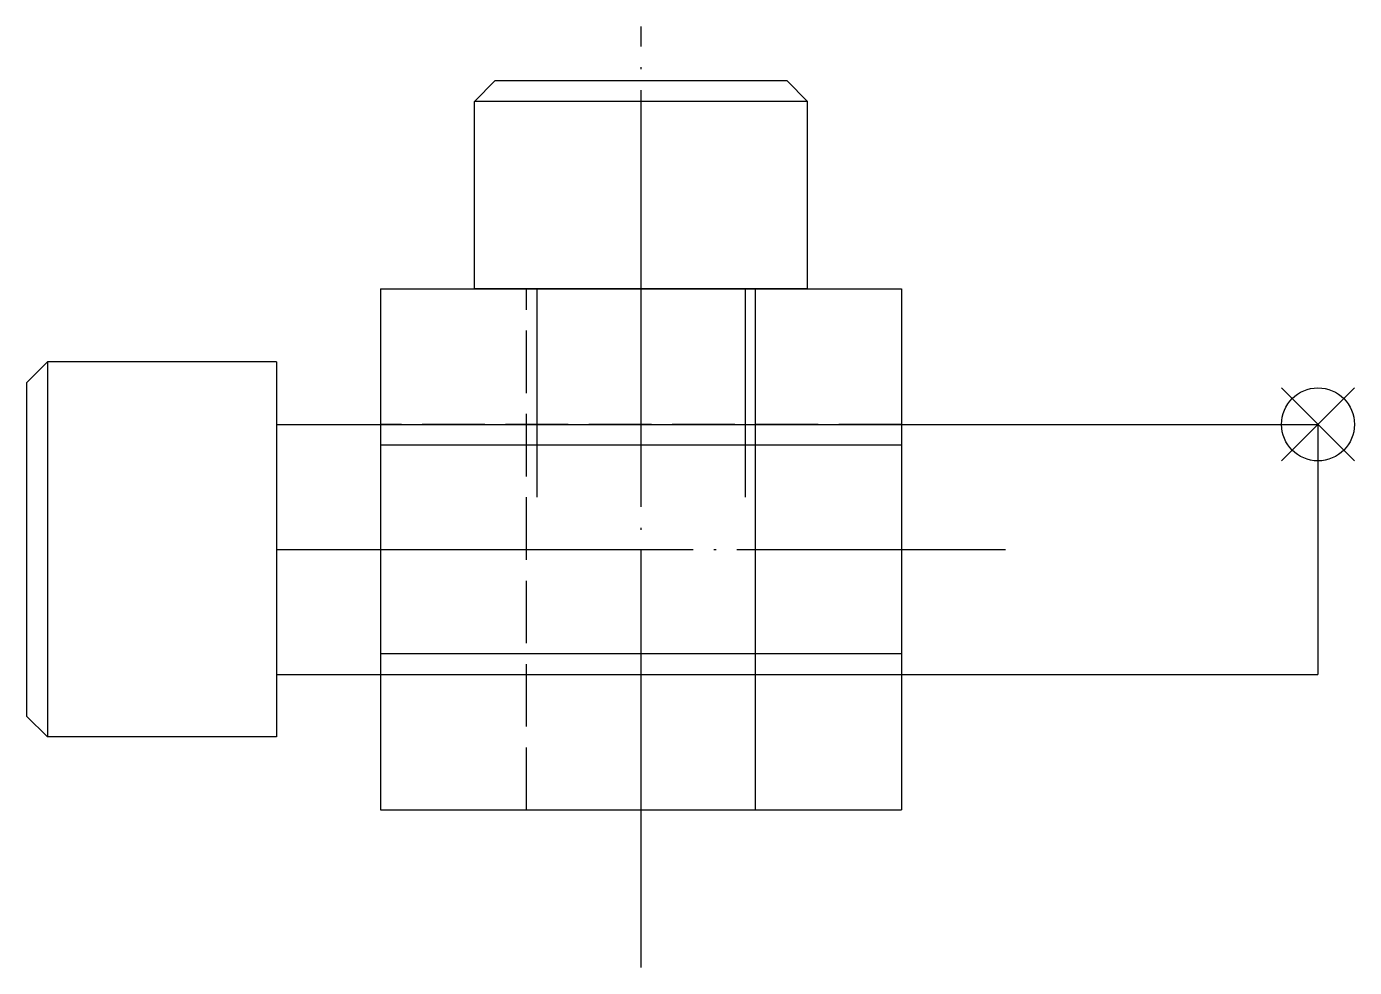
# Model space of a CAD drawing. Extents: x -254 to -153, y 292 to 925.
# Drawn here: x -217.2 to -153.5, y 879.4 to 924.6 of the extents above.
import ezdxf

# ---------------------------------------------------------------- set-up
doc = ezdxf.new("R2010")
doc.units = 0
doc.header["$MEASUREMENT"] = 0
doc.linetypes.add('CENTER', pattern=[22, 20, -1, 0, -1])
doc.linetypes.add('DASHED', pattern=[4, 3, -1])
doc.layers.get('0').update_dxf_attribs({"linetype": 'CONTINUOUS'})
doc.layers.add('$PARTREF_BOM', color=7, linetype='CONTINUOUS')
doc.styles.get("Standard").update_dxf_attribs({"font": 'txt.shx', "bigfont": 'chineset.shx'})

# ---------------------------------------------------------------- blocks, each defined once
blk = doc.blocks.new('PARTREF')
at = {"layer": '$PARTREF_BOM', "color": 2}
for p, q in [((-1.75, -1.75), (1.75, 1.75)), ((-1.75, 1.75), (1.75, -1.75))]:
    blk.add_line(p, q, dxfattribs=at)
blk.add_circle((0, 0), 1.75, dxfattribs=at)
at = {"layer": '$PARTREF_BOM', "color": 2, "flags": 1}
for tag, p in [('TAG5', (-16.086, -4.95)), ('TAG10', (-5.651, -4.998)), ('TAG15', (5.594, -4.742)), ('TAG14', (5.594, -8.742)), ('TAG4', (-16.086, -8.95)), ('TAG9', (-5.651, -8.998)), ('TAG3', (-16.086, -12.95)), ('TAG8', (-5.651, -12.998)), ('TAG13', (5.594, -12.742)), ('TAG2', (-16.086, -16.95)), ('TAG7', (-5.651, -16.998)), ('TAG12', (5.594, -16.742)), ('TAG1', (-16.086, -20.95)), ('TAG11', (5.594, -20.742)), ('TAG6', (-5.651, -20.998))]:
    blk.add_attdef(tag, p, '', height=2.5, dxfattribs=at)

msp = doc.modelspace()

# ---------------------------------------------------------------- linework, layer by layer
at = {"color": 1, "linetype": 'CENTER'}
for p, q in [((-187.737, 879.402), (-187.737, 924.551)), ((-205.237, 899.461), (-170.237, 899.461))]:
    msp.add_line(p, q, dxfattribs=at)
at = {"color": 7, "linetype": 'CONTINUOUS'}
for p, q in [((-195.737, 920.961), (-194.737, 921.961)), ((-194.737, 921.961), (-180.737, 921.961)), ((-179.737, 920.961), (-180.737, 921.961)), ((-179.737, 920.961), (-195.737, 920.961)), ((-195.737, 911.961), (-195.737, 920.961)), ((-179.737, 911.961), (-179.737, 920.961)), ((-200.237, 911.961), (-175.237, 911.961)), ((-200.237, 911.961), (-200.237, 886.961)), ((-179.737, 911.961), (-195.737, 911.961)), ((-192.737, 911.961), (-192.737, 901.961)), ((-182.737, 911.961), (-182.737, 901.961)), ((-182.237, 886.961), (-182.237, 911.961)), ((-175.237, 911.961), (-175.237, 886.961)), ((-216.237, 908.461), (-217.237, 907.461)), ((-216.237, 908.461), (-216.237, 890.461)), ((-205.237, 908.461), (-216.237, 908.461)), ((-205.237, 908.461), (-205.237, 890.461)), ((-217.237, 907.461), (-217.237, 891.461)), ((-205.237, 905.461), (-195.237, 905.461)), ((-205.237, 905.461), (-155.237, 905.461)), ((-155.237, 905.461), (-155.237, 893.461)), ((-175.237, 904.461), (-200.237, 904.461)), ((-200.237, 894.461), (-175.237, 894.461)), ((-205.237, 893.461), (-195.237, 893.461)), ((-205.237, 893.461), (-155.237, 893.461)), ((-216.237, 890.461), (-217.237, 891.461)), ((-205.237, 890.461), (-216.237, 890.461)), ((-200.237, 886.961), (-175.237, 886.961))]:
    msp.add_line(p, q, dxfattribs=at)
at = {"color": 3, "linetype": 'DASHED'}
for p, q in [((-193.237, 886.961), (-193.237, 911.961)), ((-175.237, 905.461), (-200.237, 905.461)), ((-200.237, 893.461), (-175.237, 893.461))]:
    msp.add_line(p, q, dxfattribs=at)

# ---------------------------------------------------------------- block references
at = {"color": 7}
msp.add_blockref('PARTREF', (-155.237, 905.461), dxfattribs=at)

doc.saveas('drawing.dxf')
